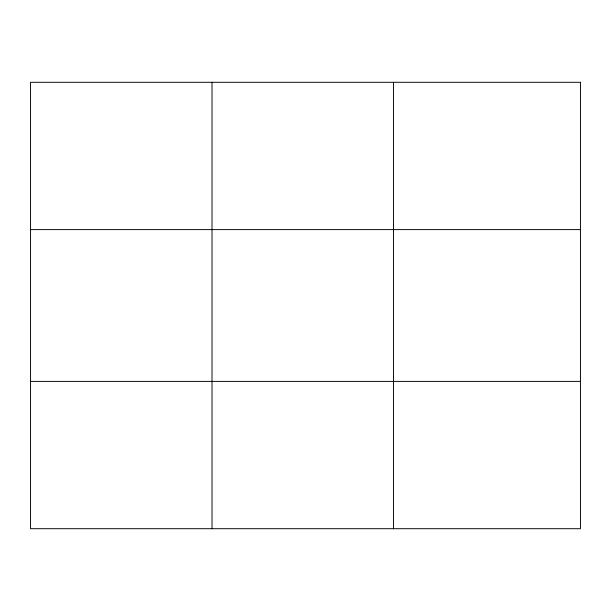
<?xml version="1.0" encoding="UTF-8"?>
<svg xmlns="http://www.w3.org/2000/svg" width="611" height="611" viewBox="0 0 611 611"><rect width="100%" height="100%" fill="white"/><g stroke="black" fill="none" stroke-linecap="round" stroke-linejoin="round"><path stroke-width="0.92" d="M212.017 82.294L212.017 528.706M393.484 82.294L393.484 528.706M30.55 229.606L580.45 229.606M30.55 381.394L580.45 381.394M580.45 82.294L580.45 528.706L30.55 528.706L30.55 82.294L580.45 82.294"/></g></svg>
